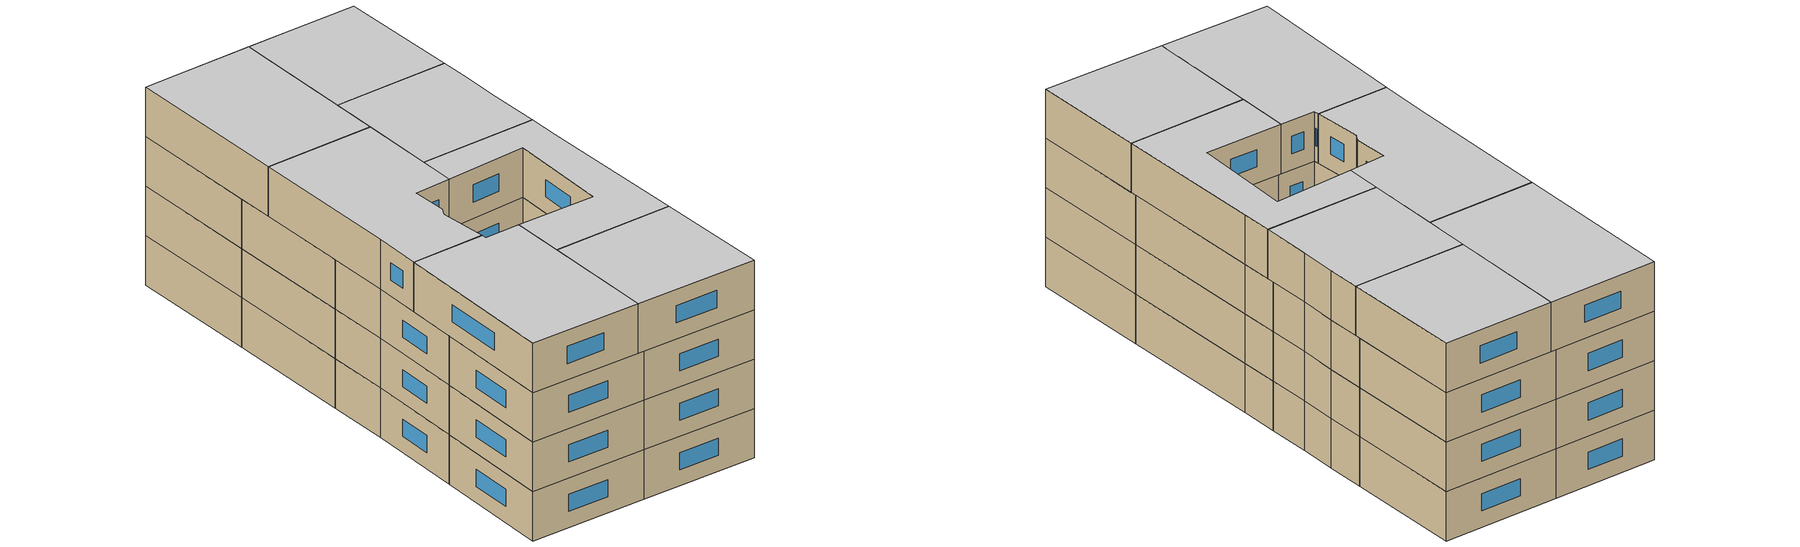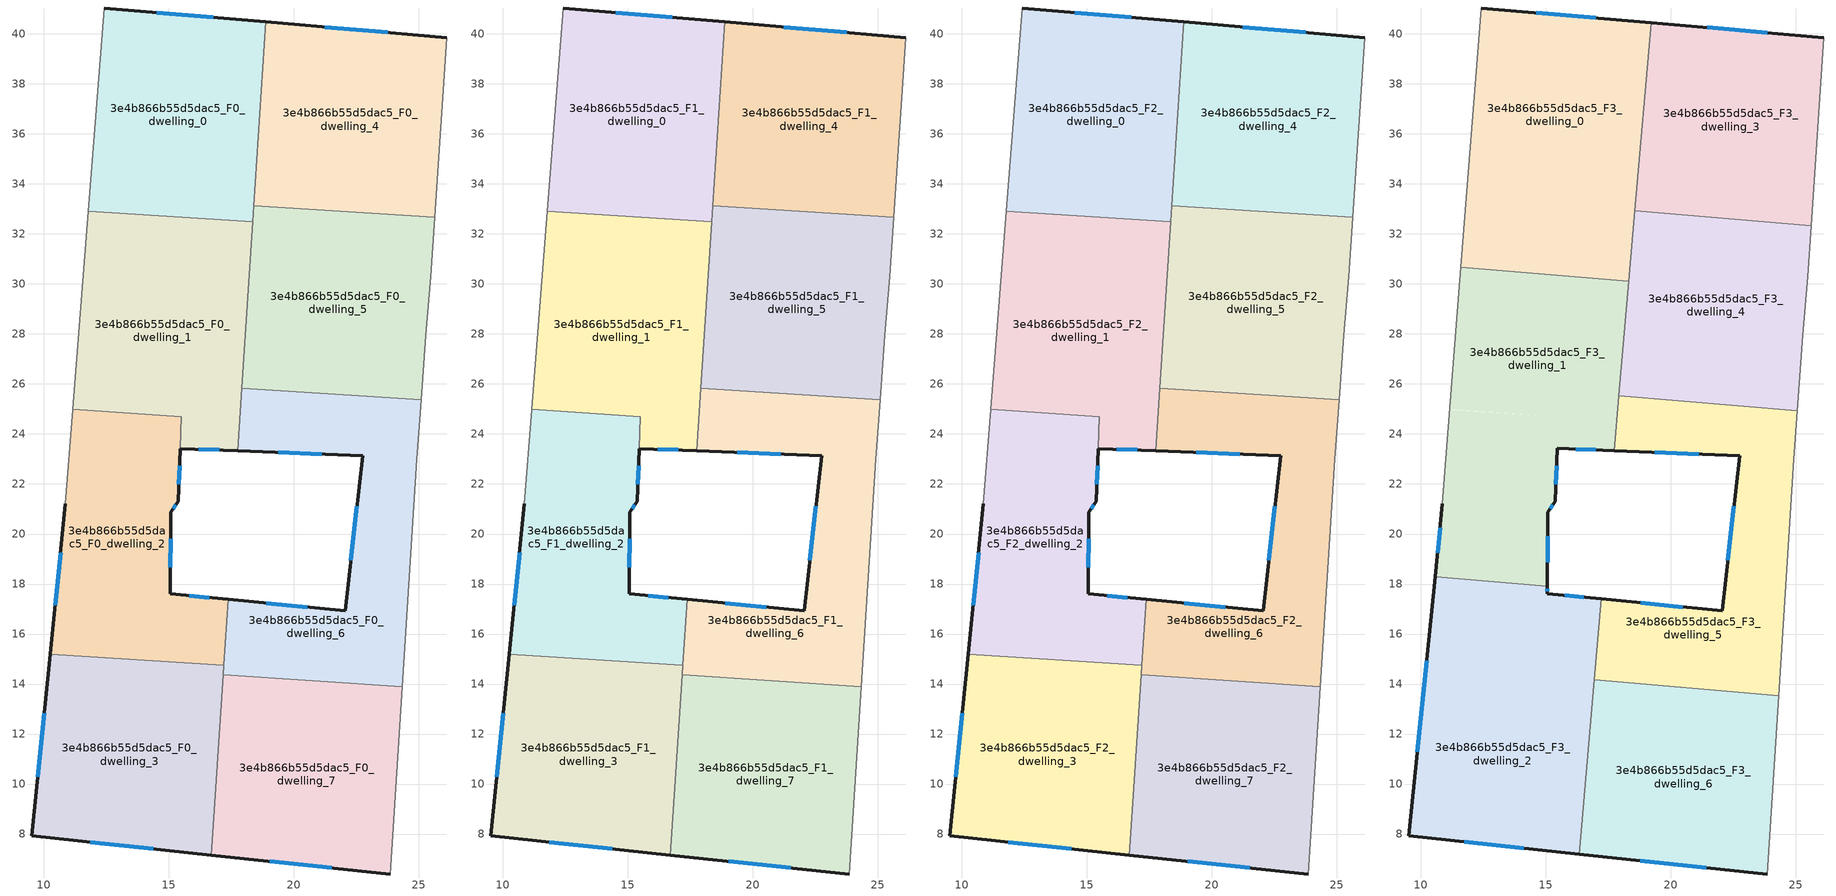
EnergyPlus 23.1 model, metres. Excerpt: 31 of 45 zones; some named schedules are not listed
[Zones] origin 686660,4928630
3e4b866b55d5dac5_F0_dwelling_0
 floor ground (EU_floor_Construction): 18.88,40.48 18.36,32.48 11.78,32.91 12.42,41.03 z0
 wall outside (EU_wall_Construction): 18.88,40.48 12.42,41.03 z0:3
 wall to 3e4b866b55d5dac5_F0_dwelling_1 (EU_wall_Construction): 11.78,32.91 18.36,32.48 z0:3
 wall adiabatic (EU_wall_Construction): 12.42,41.03 11.78,32.91 z0:3
 wall to 3e4b866b55d5dac5_F0_dwelling_4 (EU_wall_Construction): 18.4,33.13 18.88,40.48 z0:3
 wall to 3e4b866b55d5dac5_F0_dwelling_5 (EU_wall_Construction): 18.36,32.48 18.4,33.13 z0:3
 window (EU_Window_Construction): 16.78,40.66 14.52,40.85 z0.98:2.02
3e4b866b55d5dac5_F0_dwelling_1
 floor ground (EU_floor_Construction): 18.36,32.48 17.76,23.33 15.46,23.42 15.5,24.69 11.17,24.98 11.78,32.91 z0
 wall outside (EU_wall_Construction): 15.46,23.42 17.76,23.33 z0:3
 wall adiabatic (EU_wall_Construction): 11.78,32.91 11.17,24.98 z0:3
 wall to 3e4b866b55d5dac5_F0_dwelling_2 (EU_wall_Construction): 11.17,24.98 15.5,24.69 15.45,23.42 z0:3
 wall to 3e4b866b55d5dac5_F0_dwelling_5 (EU_wall_Construction): 17.93,25.83 18.36,32.48 z0:3
 wall to 3e4b866b55d5dac5_F0_dwelling_6 (EU_wall_Construction): 17.76,23.33 17.93,25.83 z0:3
 window (EU_Window_Construction): 16.21,23.39 17.01,23.36 z0.98:2.02
3e4b866b55d5dac5_F0_dwelling_2
 floor ground (EU_floor_Construction): 15.5,24.69 15.46,23.42 15.38,21.3 15.09,20.87 15.06,17.61 17.37,17.39 17.2,14.75 10.27,15.2 10.87,21.2 11.17,24.98 z0
 wall outside (EU_wall_Construction): 17.37,17.39 15.06,17.61 15.09,20.87 15.38,21.3 15.46,23.42 / 10.87,21.2 10.27,15.2 z0:3
 wall to 3e4b866b55d5dac5_F0_dwelling_3 (EU_wall_Construction): 10.27,15.2 17.2,14.75 z0:3
 wall adiabatic (EU_wall_Construction): 11.17,24.98 10.87,21.2 z0:3
 wall to 3e4b866b55d5dac5_F0_dwelling_6 (EU_wall_Construction): 17.2,14.75 17.37,17.39 z0:3
 window (EU_Window_Construction): 15.07,18.67 15.08,19.81 / 16.62,17.46 15.81,17.54 / 10.67,19.25 10.46,17.15 / 15.41,21.99 15.43,22.73 / 15.18,21.01 15.29,21.16 z0.98:2.02
3e4b866b55d5dac5_F0_dwelling_3
 floor ground (EU_floor_Construction): 17.2,14.75 16.71,7.16 9.53,7.92 10.27,15.2 z0
 wall outside (EU_wall_Construction): 10.27,15.2 9.53,7.92 16.71,7.16 z0:3
 wall to 3e4b866b55d5dac5_F0_dwelling_7 (EU_wall_Construction): 16.71,7.16 17.18,14.36 z0:3
 wall to 3e4b866b55d5dac5_F0_dwelling_6 (EU_wall_Construction): 17.18,14.36 17.2,14.75 z0:3
 window (EU_Window_Construction): 11.86,7.68 14.37,7.41 / 10.03,12.83 9.77,10.29 z0.98:2.02
3e4b866b55d5dac5_F0_dwelling_4
 floor ground (EU_floor_Construction): 26.11,39.85 25.63,32.66 18.4,33.13 18.88,40.48 z0
 wall outside (EU_wall_Construction): 26.11,39.85 18.88,40.48 z0:3
 wall to 3e4b866b55d5dac5_F0_dwelling_5 (EU_wall_Construction): 18.4,33.13 25.63,32.66 z0:3
 wall adiabatic (EU_wall_Construction): 25.63,32.66 26.11,39.85 z0:3
 window (EU_Window_Construction): 23.76,40.06 21.23,40.27 z0.98:2.02
3e4b866b55d5dac5_F0_dwelling_5
 floor ground (EU_floor_Construction): 25.63,32.66 25.48,30.29 25.27,27.95 25.09,25.36 17.93,25.83 18.4,33.13 z0
 wall adiabatic (EU_wall_Construction): 25.09,25.36 25.27,27.95 25.48,30.29 25.63,32.66 z0:3
 wall to 3e4b866b55d5dac5_F0_dwelling_6 (EU_wall_Construction): 17.93,25.83 25.09,25.36 z0:3
3e4b866b55d5dac5_F0_dwelling_6
 floor ground (EU_floor_Construction): 25.09,25.36 24.92,22.98 24.33,13.9 17.18,14.36 17.37,17.39 22.06,16.92 22.75,23.13 17.76,23.33 17.93,25.83 z0
 wall outside (EU_wall_Construction): 17.76,23.33 22.75,23.13 22.06,16.92 17.37,17.39 z0:3
 wall adiabatic (EU_wall_Construction): 24.33,13.9 24.92,22.98 25.09,25.36 z0:3
 wall to 3e4b866b55d5dac5_F0_dwelling_7 (EU_wall_Construction): 17.18,14.36 24.33,13.9 z0:3
 window (EU_Window_Construction): 19.38,23.27 21.13,23.2 / 20.54,17.07 18.9,17.24 / 22.53,21.11 22.28,18.94 z0.98:2.02
3e4b866b55d5dac5_F0_dwelling_7
 floor ground (EU_floor_Construction): 24.33,13.9 23.85,6.4 16.71,7.16 17.18,14.36 z0
 wall outside (EU_wall_Construction): 16.71,7.16 23.85,6.4 z0:3
 wall adiabatic (EU_wall_Construction): 23.85,6.4 24.33,13.9 z0:3
 window (EU_Window_Construction): 19.03,6.92 21.53,6.65 z0.98:2.02
3e4b866b55d5dac5_F1_dwelling_0
 floor to 3e4b866b55d5dac5_F0_dwelling_0 (EU_floor_Construction): 18.88,40.48 18.36,32.48 11.78,32.91 12.42,41.03 z3
 wall outside (EU_wall_Construction): 18.88,40.48 12.42,41.03 z3:6
 wall to 3e4b866b55d5dac5_F1_dwelling_1 (EU_wall_Construction): 11.78,32.91 18.36,32.48 z3:6
 wall adiabatic (EU_wall_Construction): 12.42,41.03 11.78,32.91 z3:6
 wall to 3e4b866b55d5dac5_F1_dwelling_4 (EU_wall_Construction): 18.4,33.13 18.88,40.48 z3:6
 wall to 3e4b866b55d5dac5_F1_dwelling_5 (EU_wall_Construction): 18.36,32.48 18.4,33.13 z3:6
 window (EU_Window_Construction): 16.78,40.66 14.52,40.85 z3.98:5.02
3e4b866b55d5dac5_F1_dwelling_1
 floor to 3e4b866b55d5dac5_F0_dwelling_1 (EU_floor_Construction): 18.36,32.48 17.76,23.33 15.46,23.42 15.5,24.69 11.17,24.98 11.78,32.91 z3
 wall outside (EU_wall_Construction): 15.46,23.42 17.76,23.33 z3:6
 wall adiabatic (EU_wall_Construction): 11.78,32.91 11.17,24.98 z3:6
 wall to 3e4b866b55d5dac5_F1_dwelling_2 (EU_wall_Construction): 11.17,24.98 15.5,24.69 15.45,23.42 z3:6
 wall to 3e4b866b55d5dac5_F1_dwelling_5 (EU_wall_Construction): 17.93,25.83 18.36,32.48 z3:6
 wall to 3e4b866b55d5dac5_F1_dwelling_6 (EU_wall_Construction): 17.76,23.33 17.93,25.83 z3:6
 window (EU_Window_Construction): 16.21,23.39 17.01,23.36 z3.98:5.02
3e4b866b55d5dac5_F1_dwelling_2
 floor to 3e4b866b55d5dac5_F0_dwelling_2 (EU_floor_Construction): 15.5,24.69 15.46,23.42 15.38,21.3 15.09,20.87 15.06,17.61 17.37,17.39 17.2,14.75 10.27,15.2 10.87,21.2 11.17,24.98 z3
 wall outside (EU_wall_Construction): 17.37,17.39 15.06,17.61 15.09,20.87 15.38,21.3 15.46,23.42 / 10.87,21.2 10.27,15.2 z3:6
 wall to 3e4b866b55d5dac5_F1_dwelling_3 (EU_wall_Construction): 10.27,15.2 17.2,14.75 z3:6
 wall adiabatic (EU_wall_Construction): 11.17,24.98 10.87,21.2 z3:6
 wall to 3e4b866b55d5dac5_F1_dwelling_6 (EU_wall_Construction): 17.2,14.75 17.37,17.39 z3:6
 window (EU_Window_Construction): 15.07,18.67 15.08,19.81 / 16.62,17.46 15.81,17.54 / 10.67,19.25 10.46,17.15 / 15.41,21.99 15.43,22.73 / 15.18,21.01 15.29,21.16 z3.98:5.02
3e4b866b55d5dac5_F1_dwelling_3
 floor to 3e4b866b55d5dac5_F0_dwelling_3 (EU_floor_Construction): 17.2,14.75 16.71,7.16 9.53,7.92 10.27,15.2 z3
 wall outside (EU_wall_Construction): 10.27,15.2 9.53,7.92 16.71,7.16 z3:6
 wall to 3e4b866b55d5dac5_F1_dwelling_7 (EU_wall_Construction): 16.71,7.16 17.18,14.36 z3:6
 wall to 3e4b866b55d5dac5_F1_dwelling_6 (EU_wall_Construction): 17.18,14.36 17.2,14.75 z3:6
 window (EU_Window_Construction): 11.86,7.68 14.37,7.41 / 10.03,12.83 9.77,10.29 z3.98:5.02
3e4b866b55d5dac5_F1_dwelling_4
 floor to 3e4b866b55d5dac5_F0_dwelling_4 (EU_floor_Construction): 26.11,39.85 25.63,32.66 18.4,33.13 18.88,40.48 z3
 wall outside (EU_wall_Construction): 26.11,39.85 18.88,40.48 z3:6
 wall to 3e4b866b55d5dac5_F1_dwelling_5 (EU_wall_Construction): 18.4,33.13 25.63,32.66 z3:6
 wall adiabatic (EU_wall_Construction): 25.63,32.66 26.11,39.85 z3:6
 window (EU_Window_Construction): 23.76,40.06 21.23,40.27 z3.98:5.02
3e4b866b55d5dac5_F1_dwelling_5
 floor to 3e4b866b55d5dac5_F0_dwelling_5 (EU_floor_Construction): 25.63,32.66 25.48,30.29 25.27,27.95 25.09,25.36 17.93,25.83 18.4,33.13 z3
 wall adiabatic (EU_wall_Construction): 25.09,25.36 25.27,27.95 25.48,30.29 25.63,32.66 z3:6
 wall to 3e4b866b55d5dac5_F1_dwelling_6 (EU_wall_Construction): 17.93,25.83 25.09,25.36 z3:6
3e4b866b55d5dac5_F1_dwelling_6
 floor to 3e4b866b55d5dac5_F0_dwelling_6 (EU_floor_Construction): 25.09,25.36 24.92,22.98 24.33,13.9 17.18,14.36 17.37,17.39 22.06,16.92 22.75,23.13 17.76,23.33 17.93,25.83 z3
 wall outside (EU_wall_Construction): 17.76,23.33 22.75,23.13 22.06,16.92 17.37,17.39 z3:6
 wall adiabatic (EU_wall_Construction): 24.33,13.9 24.92,22.98 25.09,25.36 z3:6
 wall to 3e4b866b55d5dac5_F1_dwelling_7 (EU_wall_Construction): 17.18,14.36 24.33,13.9 z3:6
 window (EU_Window_Construction): 19.38,23.27 21.13,23.2 / 20.54,17.07 18.9,17.24 / 22.53,21.11 22.28,18.94 z3.98:5.02
3e4b866b55d5dac5_F1_dwelling_7
 floor to 3e4b866b55d5dac5_F0_dwelling_7 (EU_floor_Construction): 24.33,13.9 23.85,6.4 16.71,7.16 17.18,14.36 z3
 wall outside (EU_wall_Construction): 16.71,7.16 23.85,6.4 z3:6
 wall adiabatic (EU_wall_Construction): 23.85,6.4 24.33,13.9 z3:6
 window (EU_Window_Construction): 19.03,6.92 21.53,6.65 z3.98:5.02
3e4b866b55d5dac5_F2_dwelling_0
 floor to 3e4b866b55d5dac5_F1_dwelling_0 (EU_floor_Construction): 18.88,40.48 18.36,32.48 11.78,32.91 12.42,41.03 z6
 wall outside (EU_wall_Construction): 18.88,40.48 12.42,41.03 z6:9
 wall to 3e4b866b55d5dac5_F2_dwelling_1 (EU_wall_Construction): 11.78,32.91 18.36,32.48 z6:9
 wall adiabatic (EU_wall_Construction): 12.42,41.03 11.78,32.91 z6:9
 wall to 3e4b866b55d5dac5_F2_dwelling_4 (EU_wall_Construction): 18.4,33.13 18.88,40.48 z6:9
 wall to 3e4b866b55d5dac5_F2_dwelling_5 (EU_wall_Construction): 18.36,32.48 18.4,33.13 z6:9
 window (EU_Window_Construction): 16.78,40.66 14.52,40.85 z6.98:8.02
3e4b866b55d5dac5_F2_dwelling_1
 floor to 3e4b866b55d5dac5_F1_dwelling_1 (EU_floor_Construction): 18.36,32.48 17.76,23.33 15.46,23.42 15.5,24.69 11.17,24.98 11.78,32.91 z6
 wall outside (EU_wall_Construction): 15.46,23.42 17.76,23.33 z6:9
 wall adiabatic (EU_wall_Construction): 11.78,32.91 11.17,24.98 z6:9
 wall to 3e4b866b55d5dac5_F2_dwelling_2 (EU_wall_Construction): 11.17,24.98 15.5,24.69 15.45,23.42 z6:9
 wall to 3e4b866b55d5dac5_F2_dwelling_5 (EU_wall_Construction): 17.93,25.83 18.36,32.48 z6:9
 wall to 3e4b866b55d5dac5_F2_dwelling_6 (EU_wall_Construction): 17.76,23.33 17.93,25.83 z6:9
 window (EU_Window_Construction): 16.21,23.39 17.01,23.36 z6.98:8.02
3e4b866b55d5dac5_F2_dwelling_2
 floor to 3e4b866b55d5dac5_F1_dwelling_2 (EU_floor_Construction): 15.5,24.69 15.46,23.42 15.38,21.3 15.09,20.87 15.06,17.61 17.37,17.39 17.2,14.75 10.27,15.2 10.87,21.2 11.17,24.98 z6
 wall outside (EU_wall_Construction): 17.37,17.39 15.06,17.61 15.09,20.87 15.38,21.3 15.46,23.42 / 10.87,21.2 10.27,15.2 z6:9
 wall to 3e4b866b55d5dac5_F2_dwelling_3 (EU_wall_Construction): 10.27,15.2 17.2,14.75 z6:9
 wall adiabatic (EU_wall_Construction): 11.17,24.98 10.87,21.2 z6:9
 wall to 3e4b866b55d5dac5_F2_dwelling_6 (EU_wall_Construction): 17.2,14.75 17.37,17.39 z6:9
 window (EU_Window_Construction): 15.07,18.67 15.08,19.81 / 16.62,17.46 15.81,17.54 / 10.67,19.25 10.46,17.15 / 15.41,21.99 15.43,22.73 / 15.18,21.01 15.29,21.16 z6.98:8.02
3e4b866b55d5dac5_F2_dwelling_3
 floor to 3e4b866b55d5dac5_F1_dwelling_3 (EU_floor_Construction): 17.2,14.75 16.71,7.16 9.53,7.92 10.27,15.2 z6
 wall outside (EU_wall_Construction): 10.27,15.2 9.53,7.92 16.71,7.16 z6:9
 wall to 3e4b866b55d5dac5_F2_dwelling_7 (EU_wall_Construction): 16.71,7.16 17.18,14.36 z6:9
 wall to 3e4b866b55d5dac5_F2_dwelling_6 (EU_wall_Construction): 17.18,14.36 17.2,14.75 z6:9
 window (EU_Window_Construction): 11.86,7.68 14.37,7.41 / 10.03,12.83 9.77,10.29 z6.98:8.02
 ceiling adiabatic (EU_roof_Construction): 16.71,7.16 17.16,14.15 16.95,14.17 17,14.76 16.34,7.2 z9
3e4b866b55d5dac5_F2_dwelling_4
 floor to 3e4b866b55d5dac5_F1_dwelling_4 (EU_floor_Construction): 26.11,39.85 25.63,32.66 18.4,33.13 18.88,40.48 z6
 wall outside (EU_wall_Construction): 26.11,39.85 18.88,40.48 z6:9
 wall to 3e4b866b55d5dac5_F2_dwelling_5 (EU_wall_Construction): 18.4,33.13 25.63,32.66 z6:9
 wall adiabatic (EU_wall_Construction): 25.63,32.66 26.11,39.85 z6:9
 window (EU_Window_Construction): 23.76,40.06 21.23,40.27 z6.98:8.02
 ceiling adiabatic (EU_roof_Construction): 18.58,33.12 19.21,40.45 18.88,40.48 18.4,33.13 z9
3e4b866b55d5dac5_F2_dwelling_5
 floor to 3e4b866b55d5dac5_F1_dwelling_5 (EU_floor_Construction): 25.63,32.66 25.48,30.29 25.27,27.95 25.09,25.36 17.93,25.83 18.4,33.13 z6
 wall adiabatic (EU_wall_Construction): 25.09,25.36 25.27,27.95 25.48,30.29 25.63,32.66 z6:9
 wall to 3e4b866b55d5dac5_F2_dwelling_6 (EU_wall_Construction): 17.93,25.83 25.09,25.36 z6:9
 ceiling adiabatic (EU_roof_Construction): 17.95,25.83 18.58,33.12 18.4,33.13 17.93,25.83 z9
3e4b866b55d5dac5_F2_dwelling_6
 floor to 3e4b866b55d5dac5_F1_dwelling_6 (EU_floor_Construction): 25.09,25.36 24.92,22.98 24.33,13.9 17.18,14.36 17.37,17.39 22.06,16.92 22.75,23.13 17.76,23.33 17.93,25.83 z6
 wall outside (EU_wall_Construction): 17.76,23.33 22.75,23.13 22.06,16.92 17.37,17.39 z6:9
 wall adiabatic (EU_wall_Construction): 24.33,13.9 24.92,22.98 25.09,25.36 z6:9
 wall to 3e4b866b55d5dac5_F2_dwelling_7 (EU_wall_Construction): 17.18,14.36 24.33,13.9 z6:9
 window (EU_Window_Construction): 19.38,23.27 21.13,23.2 / 20.54,17.07 18.9,17.24 / 22.53,21.11 22.28,18.94 z6.98:8.02
3e4b866b55d5dac5_F2_dwelling_7
 floor to 3e4b866b55d5dac5_F1_dwelling_7 (EU_floor_Construction): 24.33,13.9 23.85,6.4 16.71,7.16 17.18,14.36 z6
 wall outside (EU_wall_Construction): 16.71,7.16 23.85,6.4 z6:9
 wall adiabatic (EU_wall_Construction): 23.85,6.4 24.33,13.9 z6:9
 window (EU_Window_Construction): 19.03,6.92 21.53,6.65 z6.98:8.02
3e4b866b55d5dac5_F3_dwelling_0
 floor to 3e4b866b55d5dac5_F2_dwelling_0 (EU_floor_Construction): 18.88,40.48 18.36,32.48 11.78,32.91 12.42,41.03 z9
 floor to 3e4b866b55d5dac5_F2_dwelling_1 (EU_floor_Construction): 18.36,32.48 18.2,30.11 11.61,30.68 11.78,32.91 z9
 floor adiabatic (EU_floor_Construction): 19.21,40.45 18.32,30.1 18.2,30.11 18.88,40.48 z9
 wall outside (EU_wall_Construction): 19.21,40.45 12.42,41.03 z9:12
 wall to 3e4b866b55d5dac5_F3_dwelling_1 (EU_wall_Construction): 11.61,30.68 18.32,30.1 z9:12
 wall adiabatic (EU_wall_Construction): 12.42,41.03 11.61,30.68 z9:12
 wall to 3e4b866b55d5dac5_F3_dwelling_3 (EU_wall_Construction): 18.56,32.93 19.21,40.45 z9:12
 wall to 3e4b866b55d5dac5_F3_dwelling_4 (EU_wall_Construction): 18.32,30.1 18.56,32.93 z9:12
 window (EU_Window_Construction): 17,40.64 14.63,40.84 z9.98:11.02
 ceiling to 3e4b866b55d5dac5_F4_dwelling_0 (EU_floor_Construction): 18.32,30.1 19.21,40.45 12.42,41.03 11.61,30.68 z12
3e4b866b55d5dac5_F3_dwelling_1
 floor to 3e4b866b55d5dac5_F2_dwelling_1 (EU_floor_Construction): 18.2,30.11 17.84,24.58 17.74,23.33 15.46,23.42 15.5,24.69 11.17,24.98 11.61,30.68 z9
 floor to 3e4b866b55d5dac5_F2_dwelling_2 (EU_floor_Construction): 15.5,24.69 15.46,23.42 15.38,21.3 15.09,20.87 15.06,17.91 10.58,18.3 10.87,21.2 11.17,24.98 z9
 floor adiabatic (EU_floor_Construction): 18.32,30.1 17.95,25.83 17.93,25.83 18.2,30.11 z9
 floor to 3e4b866b55d5dac5_F2_dwelling_6 (EU_floor_Construction): 17.95,25.83 17.84,24.58 17.93,25.83 z9
 wall outside (EU_wall_Construction): 15.06,17.91 15.09,20.87 15.38,21.3 15.46,23.42 17.74,23.33 / 10.87,21.2 10.58,18.3 z9:12
 wall to 3e4b866b55d5dac5_F3_dwelling_2 (EU_wall_Construction): 10.58,18.3 15.06,17.91 z9:12
 wall adiabatic (EU_wall_Construction): 11.61,30.68 10.87,21.2 z9:12
 wall to 3e4b866b55d5dac5_F3_dwelling_4 (EU_wall_Construction): 17.93,25.54 18.32,30.1 z9:12
 wall to 3e4b866b55d5dac5_F3_dwelling_5 (EU_wall_Construction): 17.74,23.33 17.93,25.54 z9:12
 window (EU_Window_Construction): 16.2,23.39 17,23.36 / 15.41,21.99 15.43,22.73 / 15.18,21.01 15.29,21.16 / 15.07,18.87 15.08,19.91 / 10.78,20.26 10.67,19.24 z9.98:11.02
 ceiling to 3e4b866b55d5dac5_F4_dwelling_1 (EU_floor_Construction): 15.06,17.91 15.09,20.87 15.38,21.3 15.46,23.42 17.74,23.33 18.32,30.1 11.61,30.68 10.87,21.2 10.58,18.3 z12
3e4b866b55d5dac5_F3_dwelling_2
 floor to 3e4b866b55d5dac5_F2_dwelling_2 (EU_floor_Construction): 17.22,17.4 17,14.76 10.27,15.2 10.58,18.3 15.06,17.91 15.06,17.61 z9
 floor to 3e4b866b55d5dac5_F2_dwelling_3 (EU_floor_Construction): 17,14.76 16.34,7.2 9.53,7.92 10.27,15.2 z9
 wall outside (EU_wall_Construction): 10.58,18.3 9.53,7.92 16.34,7.2 / 17.22,17.4 15.06,17.61 15.06,17.91 z9:12
 wall to 3e4b866b55d5dac5_F3_dwelling_6 (EU_wall_Construction): 16.34,7.2 16.95,14.17 z9:12
 wall to 3e4b866b55d5dac5_F3_dwelling_5 (EU_wall_Construction): 16.95,14.17 17.22,17.4 z9:12
 window (EU_Window_Construction): 10.24,14.92 9.87,11.3 / 15.06,17.71 15.06,17.81 / 16.52,17.47 15.76,17.54 / 11.75,7.69 14.13,7.44 z9.98:11.02
 ceiling to 3e4b866b55d5dac5_F4_dwelling_2 (EU_floor_Construction): 16.34,7.2 17.22,17.4 15.06,17.61 15.06,17.91 10.58,18.3 9.53,7.92 z12
3e4b866b55d5dac5_F3_dwelling_3
 floor to 3e4b866b55d5dac5_F2_dwelling_4 (EU_floor_Construction): 26.11,39.85 25.63,32.66 18.58,33.12 19.21,40.45 z9
 floor to 3e4b866b55d5dac5_F2_dwelling_5 (EU_floor_Construction): 25.63,32.66 25.61,32.32 18.56,32.93 18.58,33.12 z9
 wall outside (EU_wall_Construction): 26.11,39.85 19.21,40.45 z9:12
 wall to 3e4b866b55d5dac5_F3_dwelling_4 (EU_wall_Construction): 18.56,32.93 25.61,32.32 z9:12
 wall adiabatic (EU_wall_Construction): 25.61,32.32 26.11,39.85 z9:12
 window (EU_Window_Construction): 23.87,40.05 21.46,40.25 z9.98:11.02
 ceiling to 3e4b866b55d5dac5_F4_dwelling_3 (EU_floor_Construction): 25.61,32.32 26.11,39.85 19.21,40.45 18.56,32.93 z12
3e4b866b55d5dac5_F3_dwelling_4
 floor to 3e4b866b55d5dac5_F2_dwelling_5 (EU_floor_Construction): 25.61,32.32 25.48,30.29 25.27,27.95 25.09,25.36 17.95,25.83 18.56,32.93 z9
 floor to 3e4b866b55d5dac5_F2_dwelling_6 (EU_floor_Construction): 25.09,25.36 25.06,24.92 17.93,25.54 17.95,25.83 z9
 wall adiabatic (EU_wall_Construction): 25.06,24.92 25.27,27.95 25.48,30.29 25.61,32.32 z9:12
 wall to 3e4b866b55d5dac5_F3_dwelling_5 (EU_wall_Construction): 17.93,25.54 25.06,24.92 z9:12
 ceiling to 3e4b866b55d5dac5_F4_dwelling_4 (EU_floor_Construction): 25.06,24.92 25.27,27.95 25.48,30.29 25.61,32.32 18.56,32.93 17.93,25.54 z12
3e4b866b55d5dac5_F3_dwelling_5
 floor to 3e4b866b55d5dac5_F2_dwelling_6 (EU_floor_Construction): 25.06,24.92 24.92,22.98 24.33,13.9 17.18,14.36 17.37,17.39 22.06,16.92 22.75,23.13 17.76,23.33 17.84,24.57 17.93,25.54 z9
 floor to 3e4b866b55d5dac5_F2_dwelling_1 (EU_floor_Construction): 17.84,24.57 17.76,23.33 17.74,23.33 z9
 floor to 3e4b866b55d5dac5_F2_dwelling_2 (EU_floor_Construction): 17.37,17.39 17.2,14.75 17,14.76 17.22,17.4 z9
 floor to 3e4b866b55d5dac5_F2_dwelling_7 (EU_floor_Construction): 24.33,13.9 24.31,13.54 17.16,14.15 17.18,14.36 z9
 floor to 3e4b866b55d5dac5_F2_dwelling_3 (EU_floor_Construction): 17.2,14.75 17.16,14.15 16.95,14.17 17,14.76 z9
 wall outside (EU_wall_Construction): 17.74,23.33 22.75,23.13 22.06,16.92 17.22,17.4 z9:12
 wall adiabatic (EU_wall_Construction): 24.31,13.54 24.92,22.98 25.06,24.92 z9:12
 wall to 3e4b866b55d5dac5_F3_dwelling_6 (EU_wall_Construction): 16.95,14.17 24.31,13.54 z9:12
 window (EU_Window_Construction): 19.37,23.27 21.12,23.2 / 20.49,17.08 18.8,17.25 / 22.53,21.11 22.28,18.94 z9.98:11.02
 ceiling to 3e4b866b55d5dac5_F4_dwelling_5 (EU_floor_Construction): 24.31,13.54 24.92,22.98 25.06,24.92 17.93,25.54 17.74,23.33 22.75,23.13 22.06,16.92 17.22,17.4 16.95,14.17 z12
3e4b866b55d5dac5_F3_dwelling_6
 floor to 3e4b866b55d5dac5_F2_dwelling_7 (EU_floor_Construction): 24.31,13.54 23.85,6.4 16.71,7.16 17.16,14.15 z9
 floor adiabatic (EU_floor_Construction): 17.16,14.15 16.71,7.16 16.34,7.2 16.95,14.17 z9
 wall outside (EU_wall_Construction): 16.34,7.2 23.85,6.4 z9:12
 wall adiabatic (EU_wall_Construction): 23.85,6.4 24.31,13.54 z9:12
 window (EU_Window_Construction): 18.79,6.94 21.41,6.66 z9.98:11.02
 ceiling to 3e4b866b55d5dac5_F4_dwelling_6 (EU_floor_Construction): 23.85,6.4 24.31,13.54 16.95,14.17 16.34,7.2 z12
[Building]
EU S2 Campaign: North Axis=0; Terrain=City; Solar Distribution=FullExterior
[Site:Location]
Bologna: Latitude=44.5; Longitude=11.25; Time Zone=1; Elevation=37
[SizingPeriod:WeatherFileDays]
AnnualSizingPeriod: Begin Month=1; Begin Day of Month=1; End Month=12; End Day of Month=31; Day of Week for Start Day=Monday; Use Weather File Daylight Saving Period=No; Use Weather File Rain and Snow Indicators=No
[MATERIAL]
EU_InternalMass_Material: Roughness=MediumRough; Thickness=0.1; Conductivity=1; Density=1800; Specific Heat=900; Thermal Absorptance=0.9; Solar Absorptance=0.7; Visible Absorptance=0.7
[MATERIAL:NOMASS] Roughness=MediumRough; Thermal Absorptance=0.9; Solar Absorptance=0.7; Visible Absorptance=0.7
Name | Thermal Resistance
EU_wall_NoMass | 0.905828
EU_roof_NoMass | 0.37593
EU_floor_NoMass | 0.67114
[WINDOWMATERIAL:SIMPLEGLAZINGSYSTEM]
EU_Window_SimpleGlazing: UFactor=4.52486; Solar Heat Gain Coefficient=0.85; Visible Transmittance=0.85
[CONSTRUCTION]
EU_wall_Construction: EU_wall_NoMass
EU_roof_Construction: EU_roof_NoMass
EU_floor_Construction: EU_floor_NoMass
EU_Window_Construction: EU_Window_SimpleGlazing
EU_InternalMass_Construction: EU_InternalMass_Material
[ZONE] Type=1; Multiplier=1; Ceiling Height=autocalculate; Floor Area=autocalculate; Part of Total Floor Area=Yes
Name | Volume
3e4b866b55d5dac5_F0_dwelling_0; 3e4b866b55d5dac5_F1_dwelling_0; 3e4b866b55d5dac5_F2_dwelling_0 | 158.443
3e4b866b55d5dac5_F3_dwelling_0 | 211.247
3e4b866b55d5dac5_F0_dwelling_1; 3e4b866b55d5dac5_F1_dwelling_1; 3e4b866b55d5dac5_F2_dwelling_1 | 167.2
3e4b866b55d5dac5_F3_dwelling_1 | 211.252
3e4b866b55d5dac5_F0_dwelling_2; 3e4b866b55d5dac5_F1_dwelling_2; 3e4b866b55d5dac5_F2_dwelling_2 | 149.676
3e4b866b55d5dac5_F3_dwelling_2 | 211.255
3e4b866b55d5dac5_F0_dwelling_3; 3e4b866b55d5dac5_F1_dwelling_3; 3e4b866b55d5dac5_F2_dwelling_3 | 158.421
3e4b866b55d5dac5_F3_dwelling_3 | 158.451
3e4b866b55d5dac5_F0_dwelling_4; 3e4b866b55d5dac5_F1_dwelling_4; 3e4b866b55d5dac5_F2_dwelling_4 | 158.449
3e4b866b55d5dac5_F3_dwelling_4 | 158.454
3e4b866b55d5dac5_F0_dwelling_5; 3e4b866b55d5dac5_F1_dwelling_5; 3e4b866b55d5dac5_F2_dwelling_5 | 158.444
3e4b866b55d5dac5_F3_dwelling_5; 3e4b866b55d5dac5_F0_dwelling_7; 3e4b866b55d5dac5_F1_dwelling_7; 3e4b866b55d5dac5_F2_dwelling_7 | 158.448
3e4b866b55d5dac5_F0_dwelling_6; 3e4b866b55d5dac5_F1_dwelling_6; 3e4b866b55d5dac5_F2_dwelling_6 | 158.45
3e4b866b55d5dac5_F3_dwelling_6 | 158.435
[INTERNALMASS] Construction=EU_InternalMass_Construction
Name | Zone or ZoneList | Surface Area
3e4b866b55d5dac5_F0_dwelling_0_EU_InternalMass | 3e4b866b55d5dac5_F0_dwelling_0 | 52.8148
3e4b866b55d5dac5_F0_dwelling_1_EU_InternalMass | 3e4b866b55d5dac5_F0_dwelling_1 | 55.7407
3e4b866b55d5dac5_F0_dwelling_2_EU_InternalMass | 3e4b866b55d5dac5_F0_dwelling_2 | 49.8894
3e4b866b55d5dac5_F0_dwelling_3_EU_InternalMass | 3e4b866b55d5dac5_F0_dwelling_3 | 52.807
3e4b866b55d5dac5_F0_dwelling_4_EU_InternalMass | 3e4b866b55d5dac5_F0_dwelling_4 | 52.8163
3e4b866b55d5dac5_F0_dwelling_5_EU_InternalMass | 3e4b866b55d5dac5_F0_dwelling_5 | 52.815
3e4b866b55d5dac5_F0_dwelling_6_EU_InternalMass | 3e4b866b55d5dac5_F0_dwelling_6 | 52.8167
3e4b866b55d5dac5_F0_dwelling_7_EU_InternalMass | 3e4b866b55d5dac5_F0_dwelling_7 | 52.8157
3e4b866b55d5dac5_F1_dwelling_0_EU_InternalMass | 3e4b866b55d5dac5_F1_dwelling_0 | 52.8148
3e4b866b55d5dac5_F1_dwelling_1_EU_InternalMass | 3e4b866b55d5dac5_F1_dwelling_1 | 55.7407
3e4b866b55d5dac5_F1_dwelling_2_EU_InternalMass | 3e4b866b55d5dac5_F1_dwelling_2 | 49.8894
3e4b866b55d5dac5_F1_dwelling_3_EU_InternalMass | 3e4b866b55d5dac5_F1_dwelling_3 | 52.807
3e4b866b55d5dac5_F1_dwelling_4_EU_InternalMass | 3e4b866b55d5dac5_F1_dwelling_4 | 52.8163
3e4b866b55d5dac5_F1_dwelling_5_EU_InternalMass | 3e4b866b55d5dac5_F1_dwelling_5 | 52.815
3e4b866b55d5dac5_F1_dwelling_6_EU_InternalMass | 3e4b866b55d5dac5_F1_dwelling_6 | 52.8167
3e4b866b55d5dac5_F1_dwelling_7_EU_InternalMass | 3e4b866b55d5dac5_F1_dwelling_7 | 52.8157
3e4b866b55d5dac5_F2_dwelling_0_EU_InternalMass | 3e4b866b55d5dac5_F2_dwelling_0 | 52.8148
3e4b866b55d5dac5_F2_dwelling_1_EU_InternalMass | 3e4b866b55d5dac5_F2_dwelling_1 | 55.7407
3e4b866b55d5dac5_F2_dwelling_2_EU_InternalMass | 3e4b866b55d5dac5_F2_dwelling_2 | 49.8894
3e4b866b55d5dac5_F2_dwelling_3_EU_InternalMass | 3e4b866b55d5dac5_F2_dwelling_3 | 52.807
3e4b866b55d5dac5_F2_dwelling_4_EU_InternalMass | 3e4b866b55d5dac5_F2_dwelling_4 | 52.8163
3e4b866b55d5dac5_F2_dwelling_5_EU_InternalMass | 3e4b866b55d5dac5_F2_dwelling_5 | 52.815
3e4b866b55d5dac5_F2_dwelling_6_EU_InternalMass | 3e4b866b55d5dac5_F2_dwelling_6 | 52.8167
3e4b866b55d5dac5_F2_dwelling_7_EU_InternalMass | 3e4b866b55d5dac5_F2_dwelling_7 | 52.8157
3e4b866b55d5dac5_F3_dwelling_0_EU_InternalMass | 3e4b866b55d5dac5_F3_dwelling_0 | 70.4153
3e4b866b55d5dac5_F3_dwelling_1_EU_InternalMass | 3e4b866b55d5dac5_F3_dwelling_1 | 70.4174
3e4b866b55d5dac5_F3_dwelling_2_EU_InternalMass | 3e4b866b55d5dac5_F3_dwelling_2 | 70.4213
3e4b866b55d5dac5_F3_dwelling_3_EU_InternalMass | 3e4b866b55d5dac5_F3_dwelling_3 | 52.8171
3e4b866b55d5dac5_F3_dwelling_4_EU_InternalMass | 3e4b866b55d5dac5_F3_dwelling_4 | 52.8183
3e4b866b55d5dac5_F3_dwelling_5_EU_InternalMass | 3e4b866b55d5dac5_F3_dwelling_5 | 52.8158
3e4b866b55d5dac5_F3_dwelling_6_EU_InternalMass | 3e4b866b55d5dac5_F3_dwelling_6 | 52.8118
[OTHEREQUIPMENT] Fuel Type=Electricity; Design Level Calculation Method=Watts/Area; Power per Zone Floor Area=1; Fraction Latent=0; Fraction Radiant=0; Fraction Lost=0; Carbon Dioxide Generation Rate=0; EndUse Subcategory=EU_Step8_InternalGains
Name | Zone or ZoneList or Space or SpaceList | Schedule
EU_Step8_InternalGain_3e4b866b55d5dac5_F0_dwelling_0_f000 | 3e4b866b55d5dac5_F0_dwelling_0 | EU_Step8_GainSchedule_3e4b866b55d5dac5_F0_dwelling_0_f000
EU_Step8_InternalGain_3e4b866b55d5dac5_F0_dwelling_1_f000 | 3e4b866b55d5dac5_F0_dwelling_1 | EU_Step8_GainSchedule_3e4b866b55d5dac5_F0_dwelling_1_f000
EU_Step8_InternalGain_3e4b866b55d5dac5_F0_dwelling_2_f000 | 3e4b866b55d5dac5_F0_dwelling_2 | EU_Step8_GainSchedule_3e4b866b55d5dac5_F0_dwelling_2_f000
EU_Step8_InternalGain_3e4b866b55d5dac5_F0_dwelling_3_f000 | 3e4b866b55d5dac5_F0_dwelling_3 | EU_Step8_GainSchedule_3e4b866b55d5dac5_F0_dwelling_3_f000
EU_Step8_InternalGain_3e4b866b55d5dac5_F0_dwelling_4_f000 | 3e4b866b55d5dac5_F0_dwelling_4 | EU_Step8_GainSchedule_3e4b866b55d5dac5_F0_dwelling_4_f000
EU_Step8_InternalGain_3e4b866b55d5dac5_F0_dwelling_5_f000 | 3e4b866b55d5dac5_F0_dwelling_5 | EU_Step8_GainSchedule_3e4b866b55d5dac5_F0_dwelling_5_f000
EU_Step8_InternalGain_3e4b866b55d5dac5_F0_dwelling_6_f000 | 3e4b866b55d5dac5_F0_dwelling_6 | EU_Step8_GainSchedule_3e4b866b55d5dac5_F0_dwelling_6_f000
EU_Step8_InternalGain_3e4b866b55d5dac5_F0_dwelling_7_f000 | 3e4b866b55d5dac5_F0_dwelling_7 | EU_Step8_GainSchedule_3e4b866b55d5dac5_F0_dwelling_7_f000
EU_Step8_InternalGain_3e4b866b55d5dac5_F1_dwelling_0_f000 | 3e4b866b55d5dac5_F1_dwelling_0 | EU_Step8_GainSchedule_3e4b866b55d5dac5_F1_dwelling_0_f000
EU_Step8_InternalGain_3e4b866b55d5dac5_F1_dwelling_1_f000 | 3e4b866b55d5dac5_F1_dwelling_1 | EU_Step8_GainSchedule_3e4b866b55d5dac5_F1_dwelling_1_f000
EU_Step8_InternalGain_3e4b866b55d5dac5_F1_dwelling_2_f000 | 3e4b866b55d5dac5_F1_dwelling_2 | EU_Step8_GainSchedule_3e4b866b55d5dac5_F1_dwelling_2_f000
EU_Step8_InternalGain_3e4b866b55d5dac5_F1_dwelling_3_f000 | 3e4b866b55d5dac5_F1_dwelling_3 | EU_Step8_GainSchedule_3e4b866b55d5dac5_F1_dwelling_3_f000
EU_Step8_InternalGain_3e4b866b55d5dac5_F1_dwelling_4_f000 | 3e4b866b55d5dac5_F1_dwelling_4 | EU_Step8_GainSchedule_3e4b866b55d5dac5_F1_dwelling_4_f000
EU_Step8_InternalGain_3e4b866b55d5dac5_F1_dwelling_5_f000 | 3e4b866b55d5dac5_F1_dwelling_5 | EU_Step8_GainSchedule_3e4b866b55d5dac5_F1_dwelling_5_f000
EU_Step8_InternalGain_3e4b866b55d5dac5_F1_dwelling_6_f000 | 3e4b866b55d5dac5_F1_dwelling_6 | EU_Step8_GainSchedule_3e4b866b55d5dac5_F1_dwelling_6_f000
EU_Step8_InternalGain_3e4b866b55d5dac5_F1_dwelling_7_f000 | 3e4b866b55d5dac5_F1_dwelling_7 | EU_Step8_GainSchedule_3e4b866b55d5dac5_F1_dwelling_7_f000
EU_Step8_InternalGain_3e4b866b55d5dac5_F2_dwelling_0_f000 | 3e4b866b55d5dac5_F2_dwelling_0 | EU_Step8_GainSchedule_3e4b866b55d5dac5_F2_dwelling_0_f000
EU_Step8_InternalGain_3e4b866b55d5dac5_F2_dwelling_1_f000 | 3e4b866b55d5dac5_F2_dwelling_1 | EU_Step8_GainSchedule_3e4b866b55d5dac5_F2_dwelling_1_f000
EU_Step8_InternalGain_3e4b866b55d5dac5_F2_dwelling_2_f000 | 3e4b866b55d5dac5_F2_dwelling_2 | EU_Step8_GainSchedule_3e4b866b55d5dac5_F2_dwelling_2_f000
EU_Step8_InternalGain_3e4b866b55d5dac5_F2_dwelling_3_f000 | 3e4b866b55d5dac5_F2_dwelling_3 | EU_Step8_GainSchedule_3e4b866b55d5dac5_F2_dwelling_3_f000
EU_Step8_InternalGain_3e4b866b55d5dac5_F2_dwelling_4_f000 | 3e4b866b55d5dac5_F2_dwelling_4 | EU_Step8_GainSchedule_3e4b866b55d5dac5_F2_dwelling_4_f000
EU_Step8_InternalGain_3e4b866b55d5dac5_F2_dwelling_5_f000 | 3e4b866b55d5dac5_F2_dwelling_5 | EU_Step8_GainSchedule_3e4b866b55d5dac5_F2_dwelling_5_f000
EU_Step8_InternalGain_3e4b866b55d5dac5_F2_dwelling_6_f000 | 3e4b866b55d5dac5_F2_dwelling_6 | EU_Step8_GainSchedule_3e4b866b55d5dac5_F2_dwelling_6_f000
EU_Step8_InternalGain_3e4b866b55d5dac5_F2_dwelling_7_f000 | 3e4b866b55d5dac5_F2_dwelling_7 | EU_Step8_GainSchedule_3e4b866b55d5dac5_F2_dwelling_7_f000
EU_Step8_InternalGain_3e4b866b55d5dac5_F3_dwelling_0_f000 | 3e4b866b55d5dac5_F3_dwelling_0 | EU_Step8_GainSchedule_3e4b866b55d5dac5_F3_dwelling_0_f000
EU_Step8_InternalGain_3e4b866b55d5dac5_F3_dwelling_1_f000 | 3e4b866b55d5dac5_F3_dwelling_1 | EU_Step8_GainSchedule_3e4b866b55d5dac5_F3_dwelling_1_f000
EU_Step8_InternalGain_3e4b866b55d5dac5_F3_dwelling_2_f000 | 3e4b866b55d5dac5_F3_dwelling_2 | EU_Step8_GainSchedule_3e4b866b55d5dac5_F3_dwelling_2_f000
EU_Step8_InternalGain_3e4b866b55d5dac5_F3_dwelling_3_f000 | 3e4b866b55d5dac5_F3_dwelling_3 | EU_Step8_GainSchedule_3e4b866b55d5dac5_F3_dwelling_3_f000
EU_Step8_InternalGain_3e4b866b55d5dac5_F3_dwelling_4_f000 | 3e4b866b55d5dac5_F3_dwelling_4 | EU_Step8_GainSchedule_3e4b866b55d5dac5_F3_dwelling_4_f000
EU_Step8_InternalGain_3e4b866b55d5dac5_F3_dwelling_5_f000 | 3e4b866b55d5dac5_F3_dwelling_5 | EU_Step8_GainSchedule_3e4b866b55d5dac5_F3_dwelling_5_f000
EU_Step8_InternalGain_3e4b866b55d5dac5_F3_dwelling_6_f000 | 3e4b866b55d5dac5_F3_dwelling_6 | EU_Step8_GainSchedule_3e4b866b55d5dac5_F3_dwelling_6_f000
[ZONEVENTILATION:DESIGNFLOWRATE] Schedule=EU_AlwaysOn; Design Flow Rate Calculation Method=AirChanges/Hour; Air Changes per Hour=0.73129; Ventilation Type=Natural; Fan Pressure Rise=0; Fan Total Efficiency=1; Constant Term Coefficient=1; Temperature Term Coefficient=0; Velocity Term Coefficient=0; Velocity Squared Term Coefficient=0; Minimum Indoor Temperature=-100; Maximum Indoor Temperature=100; Delta Temperature=-100; Minimum Outdoor Temperature=-100; Maximum Outdoor Temperature=100; Maximum Wind Speed=40
Name | Zone or ZoneList or Space or SpaceList
EU_ConstantAir_3e4b866b55d5dac5_F0_dwelling_0 | 3e4b866b55d5dac5_F0_dwelling_0
EU_ConstantAir_3e4b866b55d5dac5_F0_dwelling_1 | 3e4b866b55d5dac5_F0_dwelling_1
EU_ConstantAir_3e4b866b55d5dac5_F0_dwelling_2 | 3e4b866b55d5dac5_F0_dwelling_2
EU_ConstantAir_3e4b866b55d5dac5_F0_dwelling_3 | 3e4b866b55d5dac5_F0_dwelling_3
EU_ConstantAir_3e4b866b55d5dac5_F0_dwelling_4 | 3e4b866b55d5dac5_F0_dwelling_4
EU_ConstantAir_3e4b866b55d5dac5_F0_dwelling_5 | 3e4b866b55d5dac5_F0_dwelling_5
EU_ConstantAir_3e4b866b55d5dac5_F0_dwelling_6 | 3e4b866b55d5dac5_F0_dwelling_6
EU_ConstantAir_3e4b866b55d5dac5_F0_dwelling_7 | 3e4b866b55d5dac5_F0_dwelling_7
EU_ConstantAir_3e4b866b55d5dac5_F1_dwelling_0 | 3e4b866b55d5dac5_F1_dwelling_0
EU_ConstantAir_3e4b866b55d5dac5_F1_dwelling_1 | 3e4b866b55d5dac5_F1_dwelling_1
EU_ConstantAir_3e4b866b55d5dac5_F1_dwelling_2 | 3e4b866b55d5dac5_F1_dwelling_2
EU_ConstantAir_3e4b866b55d5dac5_F1_dwelling_3 | 3e4b866b55d5dac5_F1_dwelling_3
EU_ConstantAir_3e4b866b55d5dac5_F1_dwelling_4 | 3e4b866b55d5dac5_F1_dwelling_4
EU_ConstantAir_3e4b866b55d5dac5_F1_dwelling_5 | 3e4b866b55d5dac5_F1_dwelling_5
EU_ConstantAir_3e4b866b55d5dac5_F1_dwelling_6 | 3e4b866b55d5dac5_F1_dwelling_6
EU_ConstantAir_3e4b866b55d5dac5_F1_dwelling_7 | 3e4b866b55d5dac5_F1_dwelling_7
EU_ConstantAir_3e4b866b55d5dac5_F2_dwelling_0 | 3e4b866b55d5dac5_F2_dwelling_0
EU_ConstantAir_3e4b866b55d5dac5_F2_dwelling_1 | 3e4b866b55d5dac5_F2_dwelling_1
EU_ConstantAir_3e4b866b55d5dac5_F2_dwelling_2 | 3e4b866b55d5dac5_F2_dwelling_2
EU_ConstantAir_3e4b866b55d5dac5_F2_dwelling_3 | 3e4b866b55d5dac5_F2_dwelling_3
EU_ConstantAir_3e4b866b55d5dac5_F2_dwelling_4 | 3e4b866b55d5dac5_F2_dwelling_4
EU_ConstantAir_3e4b866b55d5dac5_F2_dwelling_5 | 3e4b866b55d5dac5_F2_dwelling_5
EU_ConstantAir_3e4b866b55d5dac5_F2_dwelling_6 | 3e4b866b55d5dac5_F2_dwelling_6
EU_ConstantAir_3e4b866b55d5dac5_F2_dwelling_7 | 3e4b866b55d5dac5_F2_dwelling_7
EU_ConstantAir_3e4b866b55d5dac5_F3_dwelling_0 | 3e4b866b55d5dac5_F3_dwelling_0
EU_ConstantAir_3e4b866b55d5dac5_F3_dwelling_1 | 3e4b866b55d5dac5_F3_dwelling_1
EU_ConstantAir_3e4b866b55d5dac5_F3_dwelling_2 | 3e4b866b55d5dac5_F3_dwelling_2
EU_ConstantAir_3e4b866b55d5dac5_F3_dwelling_3 | 3e4b866b55d5dac5_F3_dwelling_3
EU_ConstantAir_3e4b866b55d5dac5_F3_dwelling_4 | 3e4b866b55d5dac5_F3_dwelling_4
EU_ConstantAir_3e4b866b55d5dac5_F3_dwelling_5 | 3e4b866b55d5dac5_F3_dwelling_5
EU_ConstantAir_3e4b866b55d5dac5_F3_dwelling_6 | 3e4b866b55d5dac5_F3_dwelling_6
[HVACTEMPLATE:ZONE:IDEALLOADSAIRSYSTEM] System Availability Schedule=EU_AlwaysOn; Maximum Heating Supply Air Temperature=50; Minimum Cooling Supply Air Temperature=13; Maximum Heating Supply Air Humidity Ratio=0.0156; Minimum Cooling Supply Air Humidity Ratio=0.0077; Heating Limit=NoLimit; Cooling Limit=NoLimit; Heating Availability Schedule=EU_AlwaysOn; Cooling Availability Schedule=EU_CoolingOff; Dehumidification Control Type=ConstantSensibleHeatRatio; Cooling Sensible Heat Ratio=0.7; Dehumidification Setpoint=60; Humidification Control Type=None; Humidification Setpoint=30; Outdoor Air Method=None; Outdoor Air Flow Rate per Person=0.00944; Outdoor Air Flow Rate per Zone Floor Area=0; Outdoor Air Flow Rate per Zone=0; Demand Controlled Ventilation Type=None; Outdoor Air Economizer Type=NoEconomizer; Heat Recovery Type=None; Sensible Heat Recovery Effectiveness=0.7; Latent Heat Recovery Effectiveness=0.65
Name | Template Thermostat
3e4b866b55d5dac5_F0_dwelling_0 | EU_HeatOnly_3e4b866b55d5dac5_F0_dwelling_0
3e4b866b55d5dac5_F0_dwelling_1 | EU_HeatOnly_3e4b866b55d5dac5_F0_dwelling_1
3e4b866b55d5dac5_F0_dwelling_2 | EU_HeatOnly_3e4b866b55d5dac5_F0_dwelling_2
3e4b866b55d5dac5_F0_dwelling_3 | EU_HeatOnly_3e4b866b55d5dac5_F0_dwelling_3
3e4b866b55d5dac5_F0_dwelling_4 | EU_HeatOnly_3e4b866b55d5dac5_F0_dwelling_4
3e4b866b55d5dac5_F0_dwelling_5 | EU_HeatOnly_3e4b866b55d5dac5_F0_dwelling_5
3e4b866b55d5dac5_F0_dwelling_6 | EU_HeatOnly_3e4b866b55d5dac5_F0_dwelling_6
3e4b866b55d5dac5_F0_dwelling_7 | EU_HeatOnly_3e4b866b55d5dac5_F0_dwelling_7
3e4b866b55d5dac5_F1_dwelling_0 | EU_HeatOnly_3e4b866b55d5dac5_F1_dwelling_0
3e4b866b55d5dac5_F1_dwelling_1 | EU_HeatOnly_3e4b866b55d5dac5_F1_dwelling_1
3e4b866b55d5dac5_F1_dwelling_2 | EU_HeatOnly_3e4b866b55d5dac5_F1_dwelling_2
3e4b866b55d5dac5_F1_dwelling_3 | EU_HeatOnly_3e4b866b55d5dac5_F1_dwelling_3
3e4b866b55d5dac5_F1_dwelling_4 | EU_HeatOnly_3e4b866b55d5dac5_F1_dwelling_4
3e4b866b55d5dac5_F1_dwelling_5 | EU_HeatOnly_3e4b866b55d5dac5_F1_dwelling_5
3e4b866b55d5dac5_F1_dwelling_6 | EU_HeatOnly_3e4b866b55d5dac5_F1_dwelling_6
3e4b866b55d5dac5_F1_dwelling_7 | EU_HeatOnly_3e4b866b55d5dac5_F1_dwelling_7
3e4b866b55d5dac5_F2_dwelling_0 | EU_HeatOnly_3e4b866b55d5dac5_F2_dwelling_0
3e4b866b55d5dac5_F2_dwelling_1 | EU_HeatOnly_3e4b866b55d5dac5_F2_dwelling_1
3e4b866b55d5dac5_F2_dwelling_2 | EU_HeatOnly_3e4b866b55d5dac5_F2_dwelling_2
3e4b866b55d5dac5_F2_dwelling_3 | EU_HeatOnly_3e4b866b55d5dac5_F2_dwelling_3
3e4b866b55d5dac5_F2_dwelling_4 | EU_HeatOnly_3e4b866b55d5dac5_F2_dwelling_4
3e4b866b55d5dac5_F2_dwelling_5 | EU_HeatOnly_3e4b866b55d5dac5_F2_dwelling_5
3e4b866b55d5dac5_F2_dwelling_6 | EU_HeatOnly_3e4b866b55d5dac5_F2_dwelling_6
3e4b866b55d5dac5_F2_dwelling_7 | EU_HeatOnly_3e4b866b55d5dac5_F2_dwelling_7
3e4b866b55d5dac5_F3_dwelling_0 | EU_HeatOnly_3e4b866b55d5dac5_F3_dwelling_0
3e4b866b55d5dac5_F3_dwelling_1 | EU_HeatOnly_3e4b866b55d5dac5_F3_dwelling_1
3e4b866b55d5dac5_F3_dwelling_2 | EU_HeatOnly_3e4b866b55d5dac5_F3_dwelling_2
3e4b866b55d5dac5_F3_dwelling_3 | EU_HeatOnly_3e4b866b55d5dac5_F3_dwelling_3
3e4b866b55d5dac5_F3_dwelling_4 | EU_HeatOnly_3e4b866b55d5dac5_F3_dwelling_4
3e4b866b55d5dac5_F3_dwelling_5 | EU_HeatOnly_3e4b866b55d5dac5_F3_dwelling_5
3e4b866b55d5dac5_F3_dwelling_6 | EU_HeatOnly_3e4b866b55d5dac5_F3_dwelling_6
[SIZING:ZONE] Zone Cooling Design Supply Air Temperature Input Method=SupplyAirTemperature; Zone Cooling Design Supply Air Temperature=13; Zone Heating Design Supply Air Temperature Input Method=SupplyAirTemperature; Zone Heating Design Supply Air Temperature=50; Zone Cooling Design Supply Air Humidity Ratio=0.008; Zone Heating Design Supply Air Humidity Ratio=0.008; Cooling Design Air Flow Method=DesignDay; Cooling Design Air Flow Rate=0; Cooling Minimum Air Flow per Zone Floor Area=0.000762; Cooling Minimum Air Flow=0; Cooling Minimum Air Flow Fraction=0.2; Heating Design Air Flow Method=DesignDay; Heating Design Air Flow Rate=0; Heating Maximum Air Flow per Zone Floor Area=0.002032; Heating Maximum Air Flow=0.141576; Heating Maximum Air Flow Fraction=0.3; Account for Dedicated Outdoor Air System=No; Dedicated Outdoor Air System Control Strategy=NeutralSupplyAir; Dedicated Outdoor Air Low Setpoint Temperature for Design=autosize; Dedicated Outdoor Air High Setpoint Temperature for Design=autosize; Zone Load Sizing Method=Sensible Load Only No Latent Load; Zone Latent Cooling Design Supply Air Humidity Ratio Input Method=HumidityRatioDifference; Zone Cooling Design Supply Air Humidity Ratio Difference=0.005; Zone Latent Heating Design Supply Air Humidity Ratio Input Method=HumidityRatioDifference; Zone Humidification Design Supply Air Humidity Ratio Difference=0.005
3e4b866b55d5dac5_F0_dwelling_0; 3e4b866b55d5dac5_F0_dwelling_1; 3e4b866b55d5dac5_F0_dwelling_2; 3e4b866b55d5dac5_F0_dwelling_3; 3e4b866b55d5dac5_F0_dwelling_4; 3e4b866b55d5dac5_F0_dwelling_5; 3e4b866b55d5dac5_F0_dwelling_6; 3e4b866b55d5dac5_F0_dwelling_7; 3e4b866b55d5dac5_F1_dwelling_0; 3e4b866b55d5dac5_F1_dwelling_1; 3e4b866b55d5dac5_F1_dwelling_2; 3e4b866b55d5dac5_F1_dwelling_3; 3e4b866b55d5dac5_F1_dwelling_4; 3e4b866b55d5dac5_F1_dwelling_5; 3e4b866b55d5dac5_F1_dwelling_6; 3e4b866b55d5dac5_F1_dwelling_7; 3e4b866b55d5dac5_F2_dwelling_0; 3e4b866b55d5dac5_F2_dwelling_1; 3e4b866b55d5dac5_F2_dwelling_2; 3e4b866b55d5dac5_F2_dwelling_3; 3e4b866b55d5dac5_F2_dwelling_4; 3e4b866b55d5dac5_F2_dwelling_5; 3e4b866b55d5dac5_F2_dwelling_6; 3e4b866b55d5dac5_F2_dwelling_7; 3e4b866b55d5dac5_F3_dwelling_0; 3e4b866b55d5dac5_F3_dwelling_1; 3e4b866b55d5dac5_F3_dwelling_2; 3e4b866b55d5dac5_F3_dwelling_3; 3e4b866b55d5dac5_F3_dwelling_4; 3e4b866b55d5dac5_F3_dwelling_5; 3e4b866b55d5dac5_F3_dwelling_6
[SCHEDULE:FILE] Column Number=1; Rows to Skip at Top=0; Number of Hours of Data=8760; Column Separator=Comma; Interpolate to Timestep=No; Minutes per Item=60; Adjust Schedule for Daylight Savings=Yes
Name | File
EU_Step8_GainSchedule_3e4b866b55d5dac5_F0_dwelling_0_f000 | ../../schedules/3e4b866b55d5dac5/3e4b866b55d5dac5_F0_dwelling_0_f000_gain.csv
EU_Step8_GainSchedule_3e4b866b55d5dac5_F0_dwelling_1_f000 | ../../schedules/3e4b866b55d5dac5/3e4b866b55d5dac5_F0_dwelling_1_f000_gain.csv
EU_Step8_GainSchedule_3e4b866b55d5dac5_F0_dwelling_2_f000 | ../../schedules/3e4b866b55d5dac5/3e4b866b55d5dac5_F0_dwelling_2_f000_gain.csv
EU_Step8_GainSchedule_3e4b866b55d5dac5_F0_dwelling_3_f000 | ../../schedules/3e4b866b55d5dac5/3e4b866b55d5dac5_F0_dwelling_3_f000_gain.csv
EU_Step8_GainSchedule_3e4b866b55d5dac5_F0_dwelling_4_f000 | ../../schedules/3e4b866b55d5dac5/3e4b866b55d5dac5_F0_dwelling_4_f000_gain.csv
EU_Step8_GainSchedule_3e4b866b55d5dac5_F0_dwelling_5_f000 | ../../schedules/3e4b866b55d5dac5/3e4b866b55d5dac5_F0_dwelling_5_f000_gain.csv
EU_Step8_GainSchedule_3e4b866b55d5dac5_F0_dwelling_6_f000 | ../../schedules/3e4b866b55d5dac5/3e4b866b55d5dac5_F0_dwelling_6_f000_gain.csv
EU_Step8_GainSchedule_3e4b866b55d5dac5_F0_dwelling_7_f000 | ../../schedules/3e4b866b55d5dac5/3e4b866b55d5dac5_F0_dwelling_7_f000_gain.csv
EU_Step8_GainSchedule_3e4b866b55d5dac5_F1_dwelling_0_f000 | ../../schedules/3e4b866b55d5dac5/3e4b866b55d5dac5_F1_dwelling_0_f000_gain.csv
EU_Step8_GainSchedule_3e4b866b55d5dac5_F1_dwelling_1_f000 | ../../schedules/3e4b866b55d5dac5/3e4b866b55d5dac5_F1_dwelling_1_f000_gain.csv
EU_Step8_GainSchedule_3e4b866b55d5dac5_F1_dwelling_2_f000 | ../../schedules/3e4b866b55d5dac5/3e4b866b55d5dac5_F1_dwelling_2_f000_gain.csv
EU_Step8_GainSchedule_3e4b866b55d5dac5_F1_dwelling_3_f000 | ../../schedules/3e4b866b55d5dac5/3e4b866b55d5dac5_F1_dwelling_3_f000_gain.csv
EU_Step8_GainSchedule_3e4b866b55d5dac5_F1_dwelling_4_f000 | ../../schedules/3e4b866b55d5dac5/3e4b866b55d5dac5_F1_dwelling_4_f000_gain.csv
EU_Step8_GainSchedule_3e4b866b55d5dac5_F1_dwelling_5_f000 | ../../schedules/3e4b866b55d5dac5/3e4b866b55d5dac5_F1_dwelling_5_f000_gain.csv
EU_Step8_GainSchedule_3e4b866b55d5dac5_F1_dwelling_6_f000 | ../../schedules/3e4b866b55d5dac5/3e4b866b55d5dac5_F1_dwelling_6_f000_gain.csv
